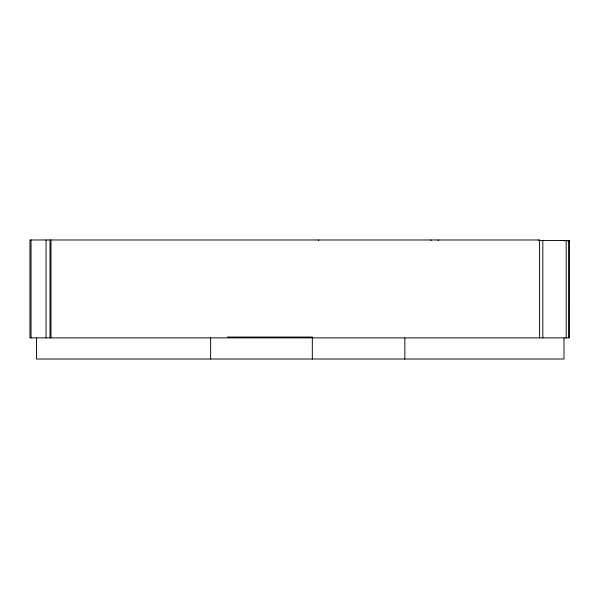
<?xml version="1.0" encoding="UTF-8"?>
<svg xmlns="http://www.w3.org/2000/svg" width="599" height="599" viewBox="0 0 599 599"><rect width="100%" height="100%" fill="white"/><g stroke="black" fill="none" stroke-linecap="round" stroke-linejoin="round"><path stroke-width="0.9" d="M539.602 240.528L569.05 240.528L569.05 337.888L29.95 337.888L29.95 239.974L539.602 239.974L539.602 337.888M569.05 240.805L561.241 240.528M227.403 337.05L312.289 337.05L312.289 337.888M568.998 240.528L568.96 337.888M566.197 240.528L566.197 337.888M564.003 337.971L564.003 359.026L36.502 359.026L36.502 337.971M542.829 240.528L542.829 337.888M538.801 239.974L538.801 240.528M438.198 239.974L438.198 240.528M431.085 239.974L431.085 240.528M404.857 337.971L404.857 359.026M318.428 239.974L318.428 240.528M312.319 337.334L312.319 359.026M210.638 337.888L210.638 359.026M50.982 239.974L50.982 337.888M50.024 239.974L50.024 337.888M46.063 239.974L46.063 337.888M31.043 239.974L31.043 337.888"/></g></svg>
